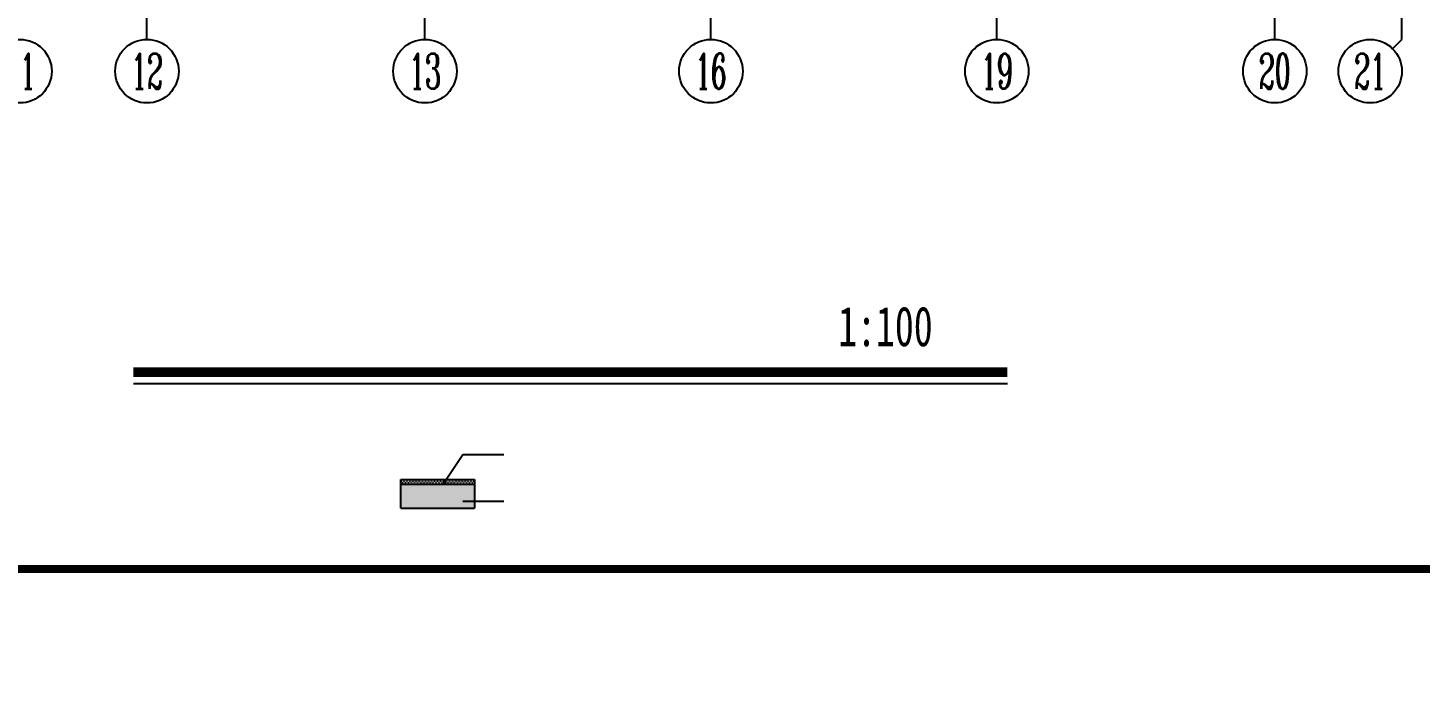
# Model space of a CAD drawing. Extents: x -726032 to 135930, y -151624 to 587044.
# Drawn here: x -689014 to -666225, y 531826 to 542591 of the extents above; entities that cross this region are included whole.
import ezdxf
from ezdxf.enums import TextEntityAlignment as Align

# ---------------------------------------------------------------- set-up
doc = ezdxf.new("R2010")
doc.units = 0
doc.header["$LTSCALE"] = 1000
doc.header["$MEASUREMENT"] = 0
doc.layers.get('0').update_dxf_attribs({"linetype": 'CONTINUOUS'})
for name, color, linetype in [('AXIS', 245, 'CONTINUOUS'), ('AXIS_TEXT', 7, 'CONTINUOUS'), ('COLUMN', 170, 'CONTINUOUS'), ('LAYER1', 7, 'CONTINUOUS'), ('PUB_TEXT', 142, 'CONTINUOUS'), ('PUB_TITLE', 1, 'CONTINUOUS')]:
    doc.layers.add(name, color=color, linetype=linetype)
doc.styles.add('-宋体', font='SimSun.ttf', dxfattribs={"width": 0.8})
doc.styles.add('COMPLEX', font='COMPLEX')

# ---------------------------------------------------------------- blocks, each defined once
blk = doc.blocks.new('_AXISO')
blk.add_circle((0, 0), 0.5)
at = {"layer": 'AXIS_TEXT', "style": 'COMPLEX', "width": 1.041667}
blk.add_attdef('A', text='', height=0.56, dxfattribs=at).set_placement((-0.25, -0.28), (0.25, -0.28), align=Align.FIT)
blk = doc.blocks.new('_AXISO2')
blk.add_line((0.354, 0.146), (0.5, 0))
blk.add_circle((0, 0.5), 0.5)
at = {"layer": 'AXIS_TEXT', "style": 'COMPLEX', "width": 1.041667}
blk.add_attdef('A', text='', height=0.56, dxfattribs=at).set_placement((-0.25, 0.22), (0.25, 0.22), align=Align.FIT)

msp = doc.modelspace()

# ---------------------------------------------------------------- hatches: boundary and pattern name
at = {"layer": 'COLUMN'}
msp.add_hatch(color=256, dxfattribs=at).paths.add_polyline_path([(-681704.5, 534738.8), (-681704.5, 535128.8), (-682908.7, 535128.8), (-682908.7, 534738.8)])
at = {"layer": 'LAYER1'}
h = msp.add_hatch(dxfattribs=at)
h.set_pattern_fill('DOTS', color=136, scale=390, style=0)
h.set_pattern_definition([(0, (-937795.332, 521016.872), (12.1875, 24.375), [0, -24.375])])
h.paths.add_polyline_path([(-681704.5, 535128.8), (-681704.5, 535206.8), (-682908.7, 535206.8), (-682908.7, 535128.8)])

# ---------------------------------------------------------------- linework, layer by layer
at = {"layer": 'AXIS'}
for p, q in [((-687063.9, 542402.9), (-687063.9, 546480.4)), ((-682513.9, 542402.9), (-682513.9, 546480.4)), ((-677833.9, 542402.9), (-677833.9, 546480.4)), ((-673153.9, 542402.9), (-673153.9, 546480.4)), ((-668603.9, 542402.9), (-668603.9, 546480.4)), ((-666523.9, 542402.9), (-666523.9, 546480.4))]:
    msp.add_line(p, q, dxfattribs=at)
at = {"layer": 'LAYER1', "color": 136}
for p, q in [((-682199.1, 535154.4), (-681893.9, 535612)), ((-681893.9, 535612), (-681224.8, 535612)), ((-682908.7, 534738.8), (-682908.7, 535206.8)), ((-682908.7, 535206.8), (-681704.5, 535206.8)), ((-682908.7, 535128.8), (-681704.5, 535128.8)), ((-681704.5, 535206.8), (-681704.5, 534738.8)), ((-682908.7, 534738.8), (-681704.5, 534738.8)), ((-681893.9, 534851.2), (-681224.8, 534851.2))]:
    msp.add_line(p, q, dxfattribs=at)
at = {"layer": 'LAYER1', "color": 136, "const_width": 32.5}
msp.add_lwpolyline([(-682215.3, 535154.4, 1), (-682182.8, 535154.4, 1)], format="xyb", close=True, dxfattribs=at)
at = {"layer": 'PUB_TEXT'}
msp.add_line((-687287, 536775), (-672981.5, 536775), dxfattribs=at)
at = {"layer": 'PUB_TEXT', "const_width": 156}
msp.add_lwpolyline([(-687287, 536959.6), (-672981.5, 536959.6)], dxfattribs=at)
at = {"layer": 'PUB_TITLE'}
for points, const_width in [([(-726032.4, 532443.9), (-629442.4, 532443.9), (-629442.4, 587043.9), (-726032.4, 587043.9)], 0.234), ([(-723432.4, 533743.9), (-630742.4, 533743.9), (-630742.4, 585743.9), (-723432.4, 585743.9)], 130), ([(-726032.4, 477843.9), (-629442.4, 477843.9), (-629442.4, 532443.9), (-726032.4, 532443.9)], 0.234)]:
    msp.add_lwpolyline(points, close=True, dxfattribs=dict(at, const_width=const_width))

# ---------------------------------------------------------------- block references
at = {"layer": 'AXIS'}
ref = msp.add_blockref('_AXISO', (-689143.9, 541882.9), dxfattribs=dict(at, xscale=1040, yscale=1040, zscale=1040))
ref.add_attrib('A', '11', dxfattribs={"layer": 'AXIS_TEXT', "height": 582.4, "style": 'COMPLEX', "width": 0.78125}).set_placement((-689403.9, 541591.7), (-688883.9, 541591.7), align=Align.FIT)
ref = msp.add_blockref('_AXISO', (-687063.9, 541882.9), dxfattribs=dict(at, xscale=1040, yscale=1040, zscale=1040))
ref.add_attrib('A', '12', dxfattribs={"layer": 'AXIS_TEXT', "height": 582.4, "style": 'COMPLEX', "width": 0.646552}).set_placement((-687323.9, 541591.7), (-686803.9, 541591.7), align=Align.FIT)
ref = msp.add_blockref('_AXISO', (-682513.9, 541882.9), dxfattribs=dict(at, xscale=1040, yscale=1040, zscale=1040))
ref.add_attrib('A', '13', dxfattribs={"layer": 'AXIS_TEXT', "height": 582.4, "style": 'COMPLEX', "width": 0.646552}).set_placement((-682773.9, 541591.7), (-682253.9, 541591.7), align=Align.FIT)
ref = msp.add_blockref('_AXISO', (-677833.9, 541882.9), dxfattribs=dict(at, xscale=1040, yscale=1040, zscale=1040))
ref.add_attrib('A', '16', dxfattribs={"layer": 'AXIS_TEXT', "height": 582.4, "style": 'COMPLEX', "width": 0.646552}).set_placement((-678093.9, 541591.7), (-677573.9, 541591.7), align=Align.FIT)
ref = msp.add_blockref('_AXISO', (-673153.9, 541882.9), dxfattribs=dict(at, xscale=1040, yscale=1040, zscale=1040))
ref.add_attrib('A', '19', dxfattribs={"layer": 'AXIS_TEXT', "height": 582.4, "style": 'COMPLEX', "width": 0.646552}).set_placement((-673413.9, 541591.7), (-672893.9, 541591.7), align=Align.FIT)
ref = msp.add_blockref('_AXISO', (-668603.9, 541882.9), dxfattribs=dict(at, xscale=1040, yscale=1040, zscale=1040))
ref.add_attrib('A', '20', dxfattribs={"layer": 'AXIS_TEXT', "height": 582.4, "style": 'COMPLEX', "width": 0.551471}).set_placement((-668863.9, 541591.7), (-668343.9, 541591.7), align=Align.FIT)
ref = msp.add_blockref('_AXISO2', (-666523.9, 541882.9), dxfattribs=dict(at, xscale=1040, yscale=1040, zscale=1040, rotation=90))
ref.add_attrib('A', '21', dxfattribs={"layer": 'AXIS_TEXT', "height": 582.4, "style": 'COMPLEX', "width": 0.646552}).set_placement((-667303.9, 541591.7), (-666783.9, 541591.7), align=Align.FIT)

# ---------------------------------------------------------------- texts
at = {"layer": 'PUB_TEXT', "style": '-宋体', "width": 0.7}
msp.add_text('1:100', height=650, dxfattribs=at).set_placement((-675751.2, 537385.6))

doc.saveas('drawing.dxf')
